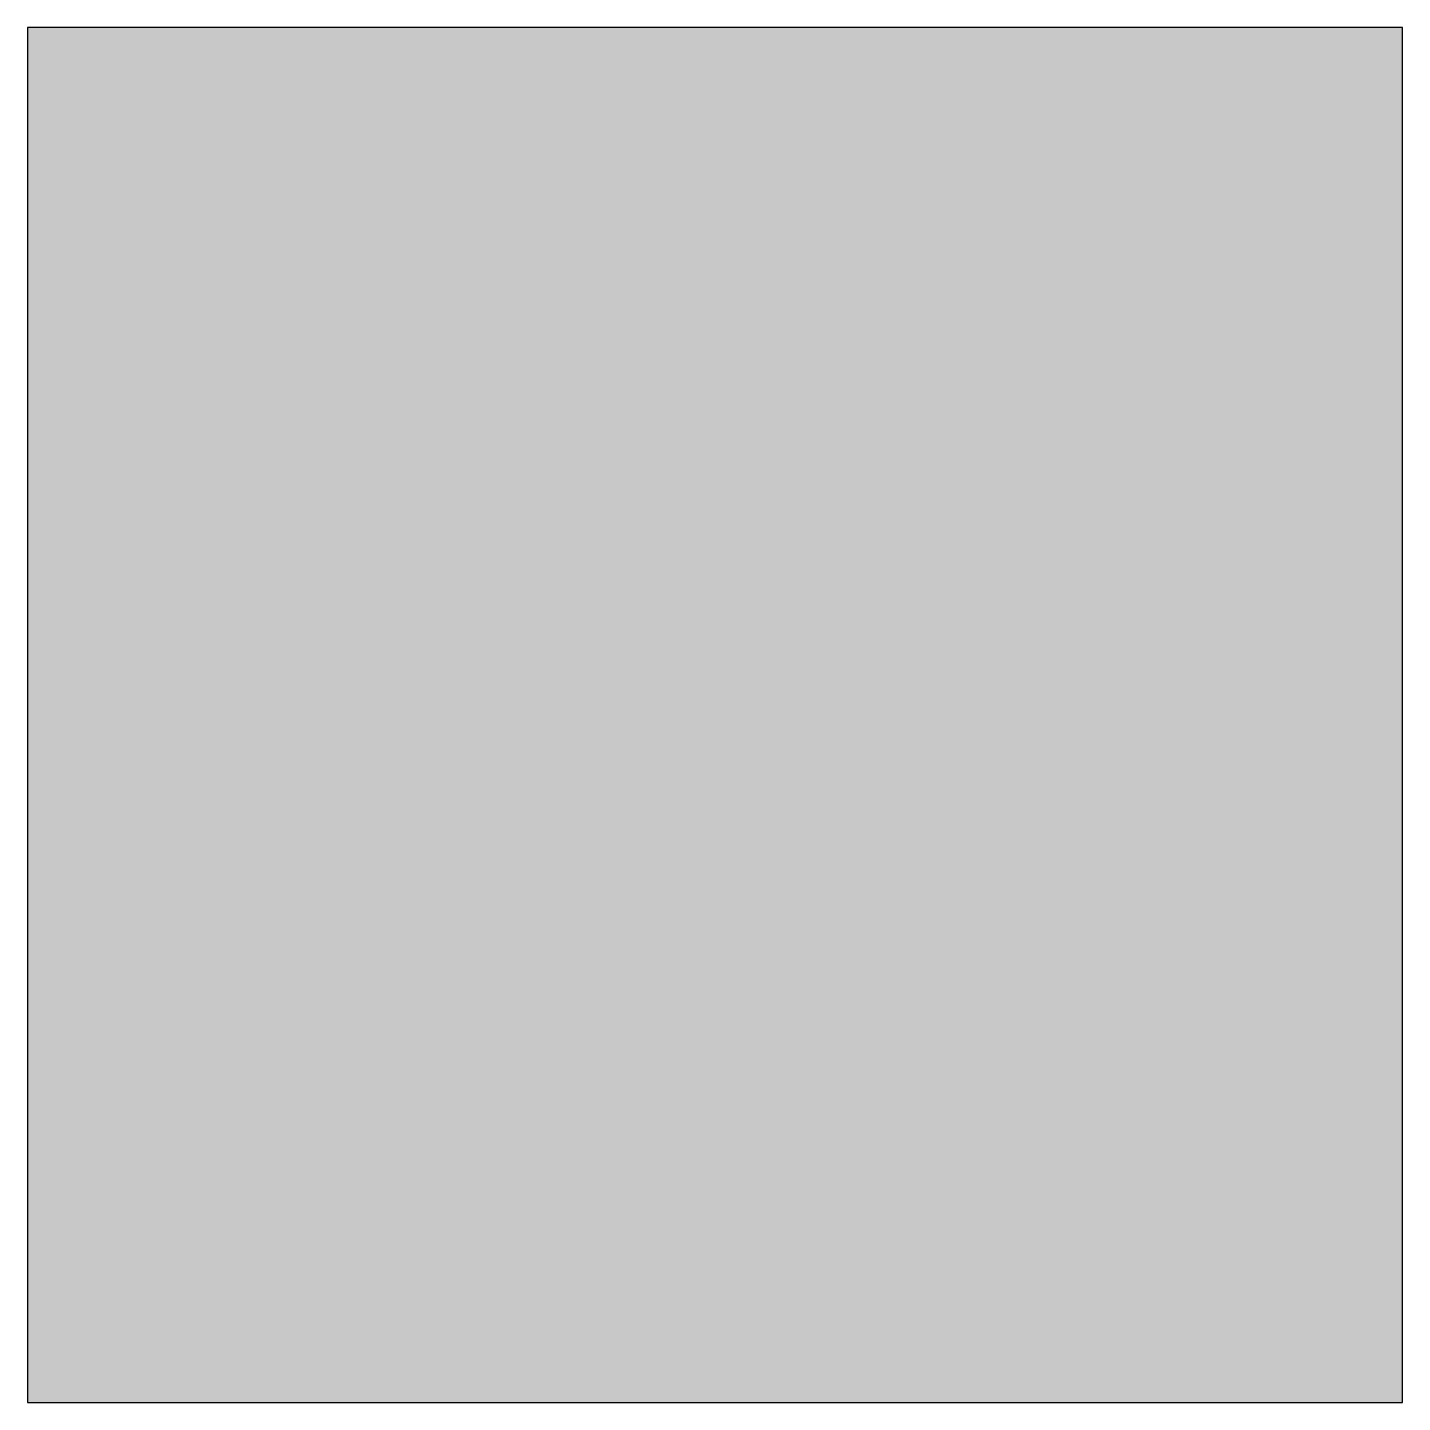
# Model space of a CAD drawing. Header units: metres. Extents: x 0 to 100, y 0 to 100.
import ezdxf

# ---------------------------------------------------------------- set-up
doc = ezdxf.new("R2010")
doc.units = ezdxf.units.M

msp = doc.modelspace()

# ---------------------------------------------------------------- hatches: boundary and pattern name
msp.add_hatch(color=1).paths.add_polyline_path([(0, 0), (100, 0), (100, 100), (0, 100)])

# ---------------------------------------------------------------- linework, layer by layer
msp.add_lwpolyline([(0, 0), (100, 0), (100, 100), (0, 100)], close=True)

doc.saveas('drawing.dxf')
